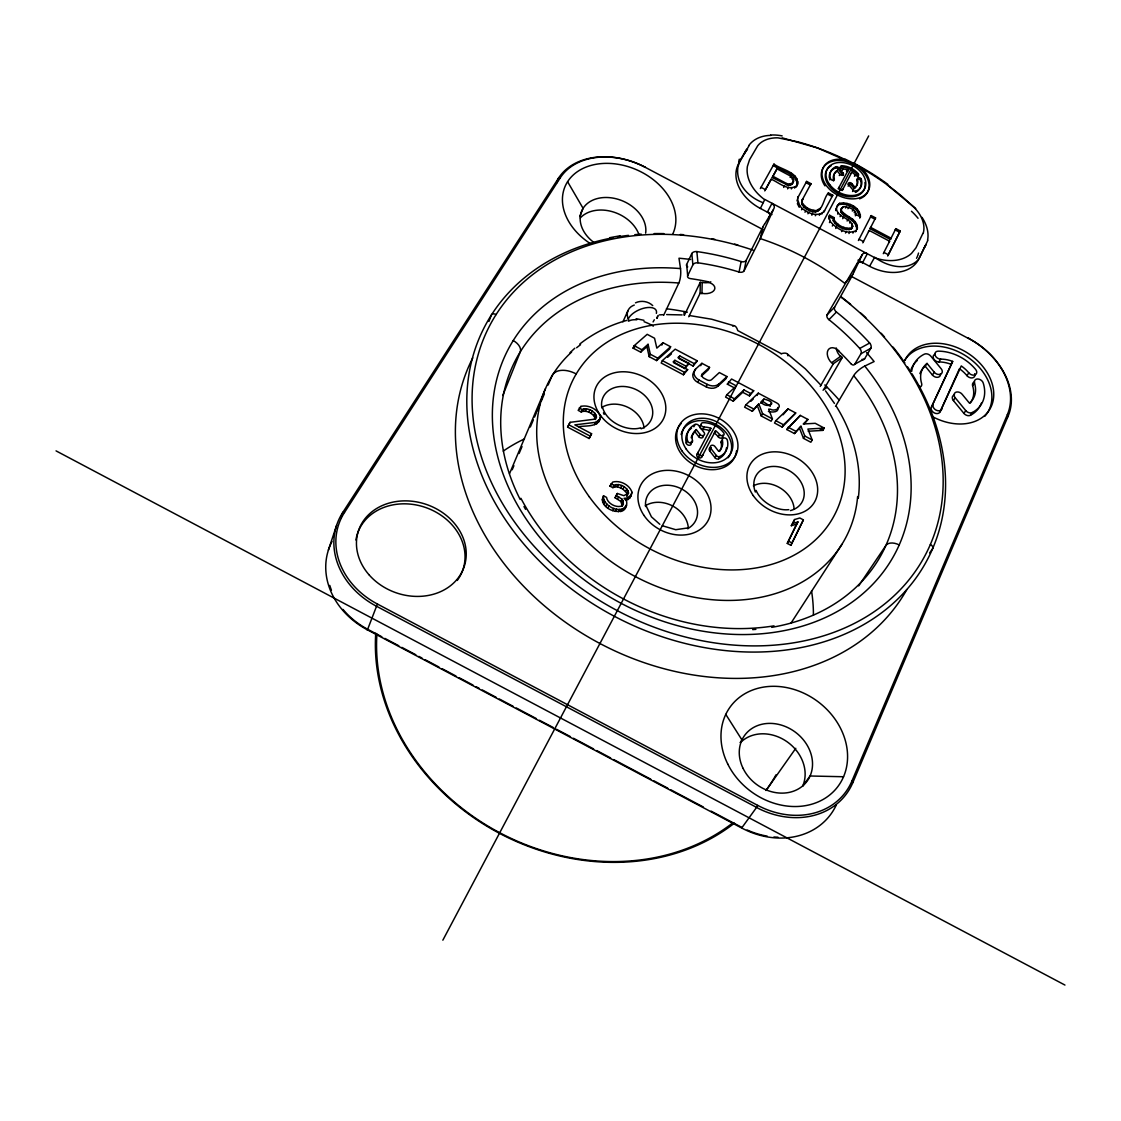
<?xml version="1.0" encoding="UTF-8"?>
<svg xmlns="http://www.w3.org/2000/svg" width="1121" height="1121" viewBox="0 0 1121 1121"><rect width="100%" height="100%" fill="white"/><g stroke="black" fill="none" stroke-linecap="round" stroke-linejoin="round"><path stroke-width="1.5" d="M700.121 293.282L700.261 282.31L702.18 282.702L701.942 293.646L700.121 293.282L688.742 316.781M684.062 314.903L684.118 311.526M859.709 218.119L860.41 216.857C860.241 207.175 848.219 201.668 839.643 203.321L837.191 206.194L839.643 203.321M843.482 206.614L841.437 208.73L841.381 210.608C845.977 217.124 857.243 218.413 857.411 228.053L856.724 229.315C856.556 219.674 845.29 218.399 840.708 211.869L841.282 208.996L843.482 206.614C848.401 206.74 855.183 209.081 856.038 214.545L855.351 215.807M833.926 219.478L833.996 217.572L829.61 215.26L828.937 216.521L833.323 218.847L833.253 220.739C836.406 226.554 844.716 231.108 851.301 229.006L851.988 227.745C845.402 229.847 837.093 225.293 833.926 219.478L833.253 220.739M793.514 181.434L793.598 179.57L790.781 176.179L776.979 168.865L772.229 177.538L788.511 185.511L792.057 184.208L793.514 181.434L792.869 182.723M773.994 164.114L773.364 165.418C780.917 171.261 797.073 172.928 797.227 185.035C800.352 172.55 780.917 169.593 773.994 164.114L760.346 188.58M858.28 498.327C862.413 466.322 853.319 433.631 836.406 406.489M367.366 630.058L377.399 604.023A76.424 63.939 19.2 0 1 344.483 512.493L560.262 177.819A67.19 49.772 23.5 0 1 645.178 167.281L762.77 229.469M627.298 498.116L624.061 498.327L626.541 500.919C629.708 519.962 596.302 510.041 603.518 495.79L606.545 497.388C607.372 503.623 616.704 508.472 622.337 505.753L623.304 501.129L622.029 499.167L616.242 495.468L617.335 493.478L623.935 495.692L628.531 493.016C627.662 487.103 619.409 482.829 614.014 485.337L612.879 487.663L609.866 486.066L612.697 482.086C620.207 479.984 629.61 484.861 632.02 492.315L629.848 497.92L626.135 500.428L627.298 498.116L631.543 494.613M626.457 505.361C620.782 515.057 602.425 505.879 603.518 495.79M968.53 338.01L968.418 338.318A67.19 49.772 32.3 0 1 1007.387 414.56A1.499 0.995 22.5 0 1 1008.143 416.087L852.801 782.682A78.092 65.34 36.6 0 1 756.535 807.47L741.962 827.62M836.14 208.184L835.818 210.566L837.863 204.919M828.601 218.917L829.61 215.26M801.655 202.733L802.664 199.062L801.655 202.733C802.622 207.903 808.157 210.454 812.725 211.799C823.01 213.551 823.122 198.249 828.419 192.924L832.763 195.236L832.09 196.511L827.746 194.199L828.419 192.924M770.295 406.278L762.672 401.402L760.697 403.266M763.009 226.806L760.262 238.591L744.078 270.848A4.064 2.606 10.3 0 1 739.047 272.025A218.455 171.513 27.9 0 0 697.935 262.818A4.078 2.48 -5.5 0 0 692.904 264.766L687.677 275.738A4.05 2.41 -3.5 0 0 690.424 278.611A216.549 170.953 27.9 0 1 707.743 281.679M739.033 272.067L741.149 261.571A4.05 2.62 10.3 0 0 746.18 260.352L762.35 228.025M744.078 270.848L746.194 260.352M630.38 496.939L632.02 492.315M625.308 507.673L625.784 505.361M797.003 200.911L798.292 196.75L797.634 198.025L806.644 181.406L811.001 183.704L810.343 184.993L805.985 182.681L806.644 181.406M578.604 426.667C586.493 425.42 599.427 427.577 600.534 416.774C597.997 409.277 588.511 404.513 580.916 406.391L578.156 410.356L581.126 411.925C586.423 409.599 594.494 413.677 595.377 419.478L596.47 417.096C595.587 411.281 587.502 407.203 582.205 409.543L581.126 411.925M598.936 421.37L600.534 416.774M658.167 315.435L656.962 318.322M968.474 337.996L968.32 338.206A68.661 50.865 32.3 0 1 1008.143 416.087L1006.14 418.96M328.397 550.089L336.538 525.553M341.05 517.51L342.69 512.591L558.58 178.057A1.499 0.995 33.3 0 1 560.262 177.819M922.905 233.364L915.941 247.881L911.527 253.388A40.636 29.146 29 0 1 874.478 257.676M488.924 321.475L491.348 315.057A4.316 2.662 32.3 0 1 496.099 314.553M556.689 182.961L558.58 178.057A68.661 50.865 23.5 0 1 645.332 167.295L645.178 167.281M502.783 395.489L520.284 351.854A10.818 6.614 31.8 0 0 513.222 340.574M579.907 216.185L583.088 208.324L567.59 181.7M867.318 253.752L867.15 253.654A4.134 3.391 47.4 0 0 862.287 254.649L854.202 271.576M509.537 473.637L545.465 388.693M512.199 469.755L513.908 465.705M519.107 453.459L522.022 446.564M530.317 427.003L533.33 419.913M534.549 417.04L536.37 412.752M536.973 411.309L540.042 404.078M541.275 401.178L544.372 393.877M548.127 385.021L551.91 376.081A21.523 13.172 30.5 0 1 576.236 373.938M377.399 604.023L757.67 805.368A76.424 63.939 36.6 0 0 851.876 781.141L1007.387 414.56M968.376 338.416L850.839 276.102M600.043 418.988L595.812 422.309L574.849 424.873L591.58 433.729L589.114 438.507L567.604 427.115L570.057 422.337L593.654 419.31L596.47 417.096M570.057 422.337L567.604 427.115M579.851 408.787L580.916 406.391M622.926 321.825L627.956 310.657M583.13 411.141L584.209 408.759M940.113 411.799L961.272 365.936A29.44 21.803 32.3 0 1 968.81 372.859A4.876 3.573 32.6 0 0 975.214 374.764A4.876 3.573 32.6 0 0 975.634 369.44A39.263 29.076 32.3 0 0 938.235 351.153A4.876 3.587 31.8 0 0 935.082 355.147A4.876 3.587 31.8 0 0 940.701 359.112A29.44 21.803 32.3 0 1 952.682 361.396L931.397 407.189A4.946 3.699 32.5 0 0 934.213 412.878A4.946 3.699 32.5 0 0 940.113 411.799L959.45 368.753A29.398 21.789 32.3 0 1 966.975 375.661A4.862 3.573 32.6 0 0 972.678 377.819A4.862 3.573 32.6 0 0 974.653 373.685M585.456 411.141L586.535 408.759M588.693 412.248L589.786 409.852M931.397 407.189L952.682 361.396M591.075 413.509L592.154 411.113M593.766 415.541L594.859 413.159M757.67 805.368L756.591 807.4L376.292 606.139A78.092 65.34 19.2 0 1 342.69 512.591A1.696 0.911 31.8 0 1 344.483 512.493M594.999 417.432L596.092 415.05M594.705 424.677L595.812 422.309M589.114 438.507L591.58 433.729M596.722 423.892L597.815 421.51M598.39 422.309L599.497 419.927M646.929 346.725L640.736 352.176L633.057 348.113L634.178 345.702L647.181 334.324L654.552 338.234L656.836 348.127L662.973 342.704L670.61 346.739L669.461 349.149L656.598 360.584L649.185 356.66L646.929 346.725L648.064 344.315L650.32 354.25L649.185 356.66M640.736 352.176L641.857 349.766L648.064 344.315M687.677 275.738L686.641 264.514L691.811 253.514A4.064 2.494 -5.5 0 1 696.856 251.58A233.49 183.354 27.9 0 1 741.149 261.571M663.632 315.337L678.836 283.024A10.313 3.027 -85.3 0 0 680.517 268.592L678.99 258.222A232.439 183.045 27.9 0 1 690.606 259.483M771.949 214.573L760.374 208.45A40.776 29.342 26.6 0 1 738.795 163.47L740.631 159.588M862.61 262.58L867.248 253.878M738.795 163.47L748.772 146.136A40.412 29.426 39.2 0 1 749.29 145.506M771.991 203.672A4.134 2.985 26.6 0 1 774.149 207.988L760.262 238.591A222.673 172.704 27.9 0 1 844.716 283.305L852.913 274.407M857.999 260.142L869.574 266.266A40.776 29.342 29.2 0 0 918.898 258.839L927.642 240.819A40.314 29.342 18.6 0 0 927.754 240.272M661.824 345.1L662.973 342.704M656.598 360.584L657.747 358.174L670.61 346.739M796.569 524.152L787.278 543.419L790.865 545.31L803.379 519.878L799.819 517.986L794.607 519.527L791.342 525.707L796.569 524.152L797.928 521.91L792.701 523.465L791.342 525.707M662.343 360.612L661.194 363.008L683.418 374.778L687.663 369.622L673.118 361.915L674.912 360.303L686.01 366.189L689.065 363.428L677.981 357.557L679.774 355.946L694.277 363.638L697.332 360.878L675.192 349.163L662.343 360.612L684.595 372.396L687.663 369.622M684.37 315.309L700.261 282.31M787.278 543.419L797.928 521.91M790.865 545.31L803.379 519.878M918.898 258.839L924.11 248.091A40.608 29.09 29.2 0 0 924.993 245.975M792.701 523.465L794.607 519.527M602.159 499.924L603.294 497.598M602.552 502.054L603.673 499.728M603.813 504.016L604.948 501.704M674.912 360.303L673.735 362.7L684.833 368.571L689.065 363.428M612.879 487.663L614.911 486.822L616.046 484.496M605.69 506.3L606.825 503.988M679.774 355.946L678.597 358.342L693.086 366.021L697.332 360.878M614.911 486.822L617.265 486.808L618.4 484.468M607.848 508.093L608.983 505.767M764.746 190.906L771.206 179.206C778.815 182.387 788.231 191.677 796.793 185.722L796.148 187.011L797.872 183.746M771.206 179.206L765.573 189.421M623.43 503.763L622.267 506.075L620.88 501.479L615.093 497.78L616.242 495.468M776.979 168.865L772.229 177.538M617.335 493.478L615.093 497.78M617.265 486.808L620.544 487.901L621.693 485.575M760.374 208.45L764.816 199.468L874.506 257.55L869.574 266.266M617.517 499.069L618.666 496.743M628.531 493.016L626.821 496.323L626.975 493.212L622.954 489.176L624.103 486.864M612.711 510.658L613.846 508.345M684.833 368.571L686.01 366.189M615.415 511.442L616.564 509.13M625.7 491.278L626.863 488.952M683.418 374.778L684.595 372.396M620.88 501.479L622.029 499.167M626.975 493.212L628.124 490.9M622.155 503.441L623.304 501.129M618.386 511.737L619.535 509.424M888.421 254.523L900.233 230.954L895.889 228.656L895.175 229.903L899.518 232.201M887.692 256.008L900.233 230.954M693.086 366.021L694.277 363.638M620.754 511.694L621.917 509.382M783.691 187.431L784.336 186.156M628.166 499.588L629.315 497.262M790.767 174.624L791.412 173.335M622.786 510.84L623.949 508.528M786.059 184.853L786.704 183.564L789.156 184.236L792.701 182.919L792.057 184.208M790.137 177.468L790.781 176.179M629.848 497.92L631.011 495.608M883.292 253.682L889.598 241.239L869.181 230.436L868.481 231.697M875.571 217.894L874.87 219.156L870.513 216.857L871.213 215.596L875.571 217.894L870.022 228.67L890.396 239.46L895.889 228.656M624.215 509.663L625.378 507.365M695.623 369.019L694.417 371.401A8.365 6.46 26.9 0 0 697.668 382.317L706.09 386.787A10.453 8.057 27.2 0 0 717.86 386.241L725.763 378.954L726.997 376.586L719.36 372.55L711.653 379.613A4.19 3.223 27.1 0 1 706.931 379.823L703.792 378.155A3.349 2.578 27 0 1 702.489 373.783L709.551 367.352L701.914 363.316L695.623 369.019A8.379 6.46 26.9 0 0 698.873 379.949L697.668 382.317M788.511 185.511L789.156 184.236M792.043 179.108L792.687 177.819M787.601 188.874L788.245 187.585M794.116 177.034L794.775 175.745M790.515 185.301L791.16 184.012M792.953 180.859L793.598 179.57M771.29 204.681L767.409 212.037M771.57 204.12L772.173 203.363M700.709 365.684L701.914 363.316M791.328 188.931L791.987 187.641M796.218 180.047L796.863 178.757M794.607 188.104L795.251 186.815M797.311 183.171L797.956 181.882M702.489 373.783L701.284 376.166L708.332 369.734L709.551 367.352M773.07 210.061L764.62 224.144M862.806 242.837L869.181 230.436M798.04 202.397L797.381 203.672L799.217 207.231L799.876 205.956L797.662 199.622M858.42 240.511L871.213 215.596M706.09 386.787L707.309 384.419A10.467 8.071 27.2 0 0 719.093 383.872L726.997 376.586M802.314 205.003L802.314 201.444M801.599 209.781L802.258 208.506L799.876 205.956M803.953 207.161L804.612 205.886L802.972 203.728M857.411 228.053L855.421 231.837L856.122 230.576C847 235.214 835.958 228.446 830.143 221.327L829.288 217.656M693.871 426.779L695.09 424.439A2.662 2.088 27.4 0 1 698.649 425.462L704.072 432.468A2.662 2.088 27.7 0 1 703.596 435.438A2.662 2.088 27.7 0 1 700.022 434.416L696.281 429.567L695.062 431.907A15.96 12.555 27.9 0 0 691.195 437.736M804.99 212.219L805.649 210.944L802.258 208.506M806.616 209.207L807.274 207.931L804.612 205.886M696.281 429.567A15.988 12.555 27.9 0 0 692.47 440.665L691.251 443.005A2.662 2.102 27.4 0 1 689.289 445.275A2.662 2.102 27.4 0 1 686.248 443.089L687.467 440.749A21.313 16.745 27.9 0 1 695.09 424.439M851.301 229.006L852.773 226.232C850.713 217.824 838.662 218.006 836.49 209.291M717.86 386.241L719.093 383.872M807.919 213.775L808.577 212.5C813.594 214.91 820.894 215.75 824.566 210.664L823.893 211.939L832.763 195.236M809.53 210.762L810.203 209.487L816.13 210.692L820.194 208.338L819.521 209.613M829.33 177.833A16.885 12.009 27.9 0 1 835.131 168.08L835.804 166.805A2.102 1.499 27.6 0 1 838.606 167.674L843.034 172.984A2.116 1.499 27.8 0 1 842.754 175.156A2.116 1.499 27.8 0 1 839.951 174.287L836.883 170.602L836.224 171.891M812.725 211.799L813.398 210.524M829.736 179.822L830.409 178.547A16.899 12.009 27.9 0 1 835.804 166.805M811.842 215.204L812.515 213.929M815.457 211.967L816.13 210.692M842.81 175.437A2.116 1.499 27.8 0 0 842.361 174.259L837.933 168.949L838.606 167.674M695.062 431.907L698.803 436.756L700.022 434.416M702.951 429.427L704.17 427.087A15.988 12.555 27.9 0 1 710.882 428.292L709.649 430.618A15.96 12.555 27.9 0 0 702.951 429.427A2.648 2.074 27.6 0 1 701.171 425.111M833.449 181.013A2.116 1.513 27.6 0 0 833.618 179.921L834.29 178.645A12.681 9.01 27.9 0 1 836.883 170.602M735.082 388.244L727.333 384.153L731.579 379.01L753.704 390.739L749.459 395.867L742.719 392.294L733.232 401.15L725.567 397.1L726.814 394.746L736.329 385.89L728.566 381.785M815.303 215.75L815.976 214.475M817.727 211.238L818.386 209.963M840.218 167.337A2.102 1.485 27.7 0 1 841.282 167.029L841.955 165.754A16.899 12.009 27.9 0 1 858.196 173.713A2.102 1.485 28.1 0 1 857.929 175.885A2.102 1.485 28.1 0 1 855.127 175.016A12.681 9.01 27.9 0 0 851.918 172.102L851.231 173.377M839.279 175.563L839.951 174.287M842.277 170.322L842.936 169.033A12.681 9.01 27.9 0 1 848.191 170.126L847.518 171.401A12.667 9.01 27.9 0 0 846.467 171.037M819.311 215.288L819.969 214.013M842.361 174.259L843.034 172.984M821.833 214.055L822.506 212.78M696.968 454.509L698.201 452.183A2.676 2.116 27.9 0 0 699.574 455.308A2.676 2.116 27.9 0 0 702.937 454.692L701.704 457.018A2.676 2.116 27.9 0 1 698.341 457.634A2.676 2.116 27.9 0 1 696.968 454.509L710.882 428.292M838.312 188.86A2.116 1.513 27.9 0 1 838.424 188.538L839.097 187.263A2.116 1.513 27.9 0 0 840.26 189.603A2.116 1.513 27.9 0 0 842.838 189.253L842.165 190.528L851.918 172.102M701.704 457.018L715.562 430.772A15.988 12.555 27.9 0 1 719.57 434.584A2.648 2.074 28.2 0 0 723.115 435.607A2.648 2.074 28.2 0 0 723.577 432.636A21.313 16.745 27.9 0 0 703.091 422.673A2.648 2.074 27.6 0 0 701.143 424.915A2.648 2.074 27.6 0 0 704.17 427.087M838.424 188.538L848.191 170.126M442.851 940.183L868.677 135.935M715.562 430.772L714.329 433.112A15.96 12.555 27.9 0 1 718.323 436.91A2.648 2.074 28.2 0 0 721.798 437.961A2.648 2.074 28.2 0 0 722.442 435.116M733.232 401.15L734.479 398.81L743.98 389.94L750.734 393.527L753.704 390.739M848.121 186.184L848.793 184.923A2.116 1.499 28 0 1 849.073 182.737A2.116 1.499 28 0 1 851.876 183.606L854.945 187.277L854.272 188.552L851.203 184.881A2.116 1.499 28 0 0 848.051 184.222M829.47 222.603L830.143 221.327M854.454 176.291L855.127 175.016M851.203 184.881L851.876 183.606M709.621 450.768L710.854 448.442A2.662 2.102 28.1 0 1 711.331 445.443A2.662 2.102 28.1 0 1 714.904 446.466L718.659 451.329A15.988 12.555 27.9 0 0 722.358 440.189A2.662 2.088 28.3 0 1 724.278 437.933A2.662 2.088 28.3 0 1 727.319 440.119A21.313 16.745 27.9 0 1 719.878 456.513L718.631 458.825A2.662 2.102 28.4 0 1 715.058 457.802L709.621 450.768A2.662 2.102 28.1 0 1 711.19 447.545M833.323 218.847L833.996 217.572M857.859 176.6A2.102 1.485 28.1 0 0 857.523 174.988L858.196 173.713M718.323 436.91L719.57 434.584M837.681 214.097L838.354 212.836M838.97 204.583L842.908 204.134L843.595 202.873M742.719 392.294L743.98 389.94M832.328 226.05L833.015 224.789M840.764 209.991L841.969 207.721M856.794 180.495L857.481 179.22A2.102 1.499 28.1 0 1 858.91 177.622A2.102 1.499 28.1 0 1 861.334 179.318A16.899 12.009 27.9 0 1 856.052 191.116L855.365 192.392A16.885 12.009 27.9 0 0 860.648 180.593L861.334 179.318M834.655 223.415L835.327 222.14M840.708 211.869L841.381 210.608M852.563 191.523L853.235 190.248L848.793 184.923M842.908 204.134L846.327 204.681L847.014 203.405M840.063 216.647L840.75 215.386M842.361 214.027L843.048 212.766M845.5 208.044L846.173 206.782M835.734 228.488L836.406 227.227M837.317 225.461L837.99 224.2M719.57 451.455A15.96 12.555 27.9 0 0 721.111 442.515L722.358 440.189M846.327 204.681L849.494 205.718L850.18 204.456M842.712 218.693L843.398 217.432M844.281 215.68L844.968 214.419M847.938 208.702L848.625 207.427M715.058 457.802L716.305 455.49L710.854 448.442M749.459 395.867L750.734 393.527M772.411 418.89L768.656 409.123A23.387 18.118 29.4 0 1 770.519 409.277C775.27 412.15 783.509 406.391 776.727 402.929L758.286 393.163L745.871 404.835L744.61 407.175L752.275 411.239L758.819 403.91L762.56 413.677L772.411 418.89L771.122 421.216L761.271 416.003L757.544 406.25M860.452 214.966L859.765 216.227L856.486 210.061L853.123 207.637L853.81 206.376M852.296 211.014L852.983 209.739M847.084 221.005L847.77 219.744M848.653 218.006L849.34 216.731M841.577 231.599L842.263 230.337M843.16 228.558L843.847 227.297M802.005 200.351L811.001 183.704M854.216 212.654L854.903 211.393M856.486 210.061L857.173 208.786M849.746 223.051L850.433 221.79M846.341 229.609L847.028 228.334M855.141 214.419L855.827 213.158M852.03 220.431L852.717 219.17M757.011 395.503L758.286 393.163M845.5 233.028L846.187 231.767M849.059 229.749L849.746 228.488M852.1 223.948L852.086 227.507L852.773 226.232M858.616 213.088L859.303 211.827M854.426 222.967L855.113 221.706M848.947 233.56L849.648 232.299M752.275 411.239L758.819 403.91M856.304 226.526L856.99 225.265M852.927 233.084L853.613 231.823M762.672 401.402L763.947 399.062C780.819 403.098 765.741 409.459 760.991 401.864L763.947 399.062M761.271 416.003L762.56 413.677M770.043 405.312L771.332 402.971M870.022 228.67L870.723 227.409L891.111 238.213L890.396 239.46M850.825 363.61A4.05 2.452 61.2 0 0 854.763 364.185L860.942 353.746A4.078 2.564 60.4 0 0 859.723 348.435A218.455 171.513 27.9 0 0 828.951 319.681A4.064 2.676 44.3 0 1 827.116 314.805L862.231 254.621M827.116 314.819L834.613 307.168L852.268 275.64M775.816 420.697L774.513 423.009L782.178 427.073L795.7 412.976L788.063 408.927L775.816 420.697L783.495 424.761L795.7 412.976M788.063 408.927L783.075 414.784M782.178 427.073L783.495 424.761M888.883 242.5L889.598 241.239M799.623 428.53L803.463 438.339L810.847 442.249L812.207 439.964L804.808 436.041L800.955 426.218L794.453 433.561L786.774 429.511L800.282 415.401L807.919 419.436L804.247 424.018M740.813 159.252L746.586 149.247M800.282 415.401L786.774 429.511M820.236 386.409L833.281 363.779L842.277 357.501L840.876 356.142L831.95 362.489L833.281 363.779M794.453 433.561L800.955 426.218M823.907 389.183L842.277 357.501M803.463 438.339L804.808 436.041M924.11 248.091L926.296 244.392M835.523 406.348L853.712 375.605A10.313 3.027 -38.9 0 1 864.697 366.105L874.128 361.551A232.439 183.045 27.9 0 0 866.561 352.639M854.777 364.213L864.641 358.762L870.835 348.295A4.064 2.564 60.4 0 0 869.644 342.998A233.49 183.354 27.9 0 0 836.434 312.03A4.05 2.69 44.3 0 1 834.613 307.168M808.199 431.249L822.898 430.38L824.257 428.096L815.219 423.304L803.239 423.99L807.919 419.436M919.893 373.629A29.398 21.789 32.3 0 1 925.259 366.245L927.039 363.414L934.255 372.214A4.89 3.615 32 0 0 940.715 374.134A4.89 3.615 32 0 0 941.192 368.781L930.752 356.086A4.876 3.601 31.6 0 0 924.321 354.166A39.263 29.076 32.3 0 0 911.639 371.485M935.292 354.138A4.862 3.587 31.8 0 0 933.513 358.524A4.862 3.587 31.8 0 0 938.908 361.943L940.701 359.112M940.463 373.868A4.89 3.615 32 0 1 937.801 377.287A4.89 3.615 32 0 1 932.462 375.045L934.255 372.214M791.076 623.01L841.871 544.4M966.975 375.661L968.81 372.859M953.382 400.547L955.204 397.759A4.918 3.643 32.7 0 1 955.667 392.336A4.918 3.643 32.7 0 1 962.126 394.242L969.399 403.098A29.44 21.803 32.3 0 0 974.485 383.018A4.89 3.601 32.9 0 1 977.568 378.968A4.89 3.601 32.9 0 1 983.201 382.948A39.263 29.076 32.3 0 1 972.243 412.528L970.38 415.302A4.918 3.657 33.1 0 1 963.92 413.397L953.382 400.547A4.918 3.643 32.7 0 1 954.517 394.872M970.282 403.07A29.398 21.789 32.3 0 0 972.636 385.806L974.485 383.018M740.238 742.522L741.962 739.93L725.777 714.371M963.92 413.397L965.77 410.622A4.932 3.657 33.1 0 0 972.243 412.528M858.672 585.877L885.912 545.437A10.818 6.614 24 0 1 899.21 544.946A219.366 172.732 27.9 0 0 864.781 366.063M929.659 552.905L932.616 548.701A4.316 2.662 23.5 0 0 930.36 544.47M766.61 789.66L795.798 748.296M367.436 630.058L367.884 629.399L381.799 636.77M828.951 319.681L836.434 312.03M609.866 486.066L611.562 484.412M570.014 352.709L574.779 348.225M750.804 401.346L753.284 399.006M727.333 384.153L729.337 382.303M667.612 357.291L671.465 353.858M633.057 348.113L635.663 345.843M579.823 343.993C593.724 333.035 609.908 325.062 626.961 320.34M823.038 390.192L827.172 387.277M860.942 353.746L870.835 348.295M859.695 348.477L869.616 343.04M635.495 302.838C641.1 300.106 648.246 301.269 652.73 305.599M687.495 527.991L675.739 529.701L662.287 525.735M640.75 427.816C627.956 431.823 607.05 422.967 602.58 407.596M609.768 237.68L620.137 235.788M774.051 625.854C675.094 641.843 567.422 586.591 520.887 498.27M824.257 428.096L807.905 429.049L812.207 439.964M659.4 314.875L663.029 314.693M788.792 509.663C776.433 511.162 760.697 501.802 756.086 490.409M666.673 314.581L682.072 314.917M843.553 776.741L810.077 775.998L802.678 786.115A38.436 32.411 36.8 0 0 786.984 741.696A38.436 32.411 36.8 0 0 740.463 742.578M689.457 315.533L711.653 319.219L733.807 325.693M782.192 137.855L817.503 147.944L852.717 163.442M644.015 320.326L636.574 318.756A21.383 11.476 29.8 0 0 636.083 318.742M849.494 205.718L853.123 207.637M856.038 214.545L860.41 216.857M772.859 176.235L786.704 183.564M807.274 207.931L810.203 209.487M760.977 187.291L765.377 189.617M805.649 210.944L808.577 212.5M859.106 239.249L863.506 241.576M884.007 252.435L888.407 254.761M819.885 428.797L822.898 430.38M634.178 345.702L641.857 349.766M650.32 354.25L657.747 358.174M698.873 379.949L707.309 384.419M726.814 394.746L734.479 398.81M745.871 404.835L753.55 408.899M788.105 427.199L795.784 431.263M579.221 407.96L582.205 409.543M568.669 424.719L590.207 436.125M788.638 541.191L792.225 543.096M620.544 487.901L622.954 489.176M611.001 483.74L614.014 485.337M56.05 450.88L1064.95 985.065M384.895 638.41L398.81 645.78M401.907 647.406L415.821 654.776M418.904 656.416L422 658.055M425.097 659.694L438.998 667.051M442.094 668.691L456.009 676.061M459.106 677.701L473.02 685.071M476.103 686.697L479.199 688.336M482.296 689.976L496.211 697.346M499.293 698.986L513.208 706.342M516.305 707.982L536.399 718.631M539.495 720.271L553.41 727.627M556.506 729.267L570.421 736.637M573.504 738.277L593.598 748.912M596.694 750.552L610.609 757.922M613.705 759.562L650.811 779.207M653.893 780.833L667.808 788.203M670.904 789.843L703.371 807.036M711.106 811.128L742.018 827.494M781.239 353.633L737.772 330.611A20.879 6.614 -85.8 0 0 732.573 326.029M659.807 524.292L651.441 516.837L646.257 506.146M887.314 184.867L915.703 208.534M787.517 354.138L805.326 368.823L820.852 385.106M955.204 397.759L965.77 410.622M925.259 366.245L932.462 375.045M825.518 390.865L834.444 403.406M777.834 407.469C779.361 412.332 772.327 412.472 769.216 411.603A23.359 18.118 29.4 0 0 768.417 411.519M634.276 305.066A15.442 11.799 24.8 0 0 628.264 318.91L628.951 320.494A20.921 8.73 80.9 0 0 628.377 321.181M696.856 251.566L697.935 262.818M691.811 253.514L692.876 264.766M355.918 540.014A55.714 46.648 19.2 0 1 428.348 508.514A55.714 46.648 19.2 0 1 457.242 580.44M590.627 243.789A58.867 43.607 23.5 0 1 568.319 180.607A58.867 43.607 23.5 0 1 640.918 171.807A58.867 43.607 23.5 0 1 672.852 233.827M594.424 242.879A34.078 25.377 23.4 0 1 583.284 208.016A34.078 25.377 23.4 0 1 622.029 200.687A34.078 25.377 23.4 0 1 645.64 233.182M580.3 217.922A33.854 25.335 23.4 0 1 611.884 211.547A33.854 25.335 23.4 0 1 638.76 233.995M911.962 373.741A250.151 196.273 27.9 0 1 819.059 643.272A250.151 196.273 27.9 0 1 490.185 493.744A250.151 196.273 27.9 0 1 612.879 237.764M617.517 236.937A250.151 196.273 27.9 0 1 628.489 235.354M634.836 234.667A250.151 196.273 27.9 0 1 641.226 234.149M654.132 233.602A250.151 196.273 27.9 0 1 663.898 233.616M680.293 234.443A250.151 196.273 27.9 0 1 683.6 234.723M711.639 238.731A250.151 196.273 27.9 0 1 714.946 239.39M734.647 244.126A250.151 196.273 27.9 0 1 737.912 245.051M841.282 296.953A250.151 196.273 27.9 0 1 850.615 304.337M860.9 313.179A250.151 196.273 27.9 0 1 865.874 317.747M881.19 333.259A250.151 196.273 27.9 0 1 884.525 336.973M893.087 347.104A250.151 196.273 27.9 0 1 904.857 362.882M907.59 366.917A250.151 196.273 27.9 0 1 909.369 369.636M906.847 589.534A246.031 195.04 27.9 0 1 599.048 643.034A246.031 195.04 27.9 0 1 472.768 357.907M853.712 375.605A207.133 163.414 27.9 0 1 771.71 627.34M755.876 629.343A207.133 163.414 27.9 0 1 752.653 629.596M525.581 509.368A207.133 163.414 27.9 0 1 523.969 506.552M520.186 499.476A207.133 163.414 27.9 0 1 678.836 283.01M503.245 451.09A191.116 158.033 27.9 0 1 524.46 438.914M811.548 590.921A191.116 158.033 27.9 0 1 813.412 615.317M666.435 308.765A226.106 181.098 27.9 0 1 687.355 312.17M824.818 384.951A226.106 181.098 27.9 0 1 839.391 400.337M899.21 544.946A218.707 172.2 27.9 0 1 661.67 620.81A218.707 172.2 27.9 0 1 492.567 407.119A218.707 172.2 27.9 0 1 680.517 268.592M736.539 450.824A31.934 25.11 27.9 0 1 695.384 465.649A31.934 25.11 27.9 0 1 681.19 423.472M681.12 434.514A26.61 20.921 27.9 0 1 715.1 423.962A26.61 20.921 27.9 0 1 728.132 457.732M703.259 435.579A2.662 2.088 27.7 0 1 698.803 436.756M691.251 443.005A15.96 12.555 27.9 0 1 691.04 441.926M692.47 440.665A2.676 2.102 27.4 0 1 690.508 442.949A2.676 2.102 27.4 0 1 687.467 440.749M726.492 447.755A21.285 16.731 27.9 0 1 718.631 458.825M686.248 443.089A21.285 16.731 27.9 0 1 691.573 428.124M719.878 456.513A2.676 2.102 28.4 0 1 716.305 455.49M721.111 442.515A2.648 2.074 28.3 0 1 722.428 440.343M753.368 485.855A26.273 20.809 30.5 0 1 779.249 487.425A26.273 20.809 30.5 0 1 794.13 508.934M755.344 492.035A26.54 20.879 30.5 0 1 769.468 466.784A26.54 20.879 30.5 0 1 801.949 483.978A26.54 20.879 30.5 0 1 790.417 510.601M645.346 505.753A26.82 21.719 27.9 0 1 672.726 506.019A26.82 21.719 27.9 0 1 688.336 528.509M645.626 506.538A27.1 21.803 27.9 0 1 681.722 489.022A27.1 21.803 27.9 0 1 687.523 528.72M601.893 408.03A26.54 20.879 25.3 0 1 619.507 386.591A26.54 20.879 25.3 0 1 650.292 402.901A26.54 20.879 25.3 0 1 641.142 428.811M604.191 414.42A26.54 20.879 25.3 0 1 603.42 412.85M602.075 407.245A26.273 20.809 25.3 0 1 628.222 407.469A26.273 20.809 25.3 0 1 644.085 427.984M857.621 496.561A167.716 132.53 27.9 0 1 638.97 578.45A167.716 132.53 27.9 0 1 571.598 352.078M576.614 347.762A167.716 132.53 27.9 0 1 580.566 344.693M644.029 321.699A33.644 20.458 34 0 1 653.347 326.127M657.523 316.458A33.616 1.836 -68.5 0 1 657.088 318.028M629.427 320.788A16.703 7.721 20.9 0 1 636.77 319.793M654.3 319.779A16.675 0.939 -58 0 1 653.081 321.909M628.264 318.91A15.428 7.525 -23.8 0 1 645.234 307.883A15.428 7.525 -23.8 0 1 656.374 313.376M781.141 353.774A20.879 6.614 -38.4 0 1 787.965 355.833M840.526 296.743A246.158 192.966 27.9 0 1 837.261 631.053A246.158 192.966 27.9 0 1 476.509 438.801A246.158 192.966 27.9 0 1 753.088 250.151M851.876 781.141A1.696 0.911 24 0 1 852.801 782.682M836.378 804.78A76.943 64.864 36.8 0 1 741.92 828.125L367.422 629.834A76.943 64.864 19 0 1 332.04 541.429M366.637 628.727A75.219 63.435 19 0 1 342.97 609.404M331.452 590.221A75.219 63.435 19 0 1 329.77 585.4M777.96 837.205A75.219 63.435 36.8 0 1 773.924 836.981M767.156 836.126A75.219 63.435 36.8 0 1 747.132 829.988M776.026 774.793A217.096 184.517 27.9 0 1 766.007 790.501M734.437 823.136A217.096 184.517 27.9 0 1 499.434 833.309A217.096 184.517 27.9 0 1 375.745 633.225M732.882 822.8A215.582 183.269 27.9 0 1 499.574 832.651A215.582 183.269 27.9 0 1 376.922 634.024M938.908 361.943A29.398 21.789 32.3 0 1 950.874 364.213M927.039 363.414A29.44 21.803 32.3 0 0 921.616 383.396A4.932 3.671 31.8 0 1 919.781 387.263M981.379 403.126A39.193 29.062 32.3 0 1 970.38 415.302M910.588 370.911A39.193 29.062 32.3 0 1 917.342 360.416M972.636 385.806A4.876 3.587 32.9 0 1 974.569 381.925M941.92 409.011A4.946 3.699 32.5 0 1 936.035 410.09A4.946 3.699 32.5 0 1 933.204 404.387M919.837 386.213A4.918 3.671 31.8 0 1 919.795 388.441M904.731 360.275A49.002 36.334 32.3 0 1 968.208 357.473A49.002 36.334 32.3 0 1 984.672 416.395M904.899 360.303A49.072 36.348 32.3 0 1 963.345 350.537A49.072 36.348 32.3 0 1 991.174 406.657A49.072 36.348 32.3 0 1 932.966 416.886M710.826 281.833A10.019 5.955 2.8 0 1 702.307 282.422M687.719 266.896A4.036 2.424 -3.6 0 1 686.641 264.514M864.627 358.734A4.036 2.466 61.2 0 1 862.077 359.295M840.652 356.534A10.019 6.684 54.9 0 1 836.252 347.972M831.698 362.924A10.061 6.698 55 0 1 828.069 350.074A10.061 6.698 55 0 1 838.746 350.691M838.592 350.957A216.549 170.953 27.9 0 1 850.825 363.596M707.519 282.142A10.061 5.913 2.9 0 1 714.497 289.68A10.061 5.913 2.9 0 1 702.082 293.352M767.437 211.981A4.12 3.349 19.4 0 1 769.693 214.391A4.036 3.377 -4.1 0 1 769.146 217.152M763.051 202.705A41.547 32.635 7.8 0 1 738.403 164.871M764.634 199.65A40.622 29.258 26.6 0 1 747.399 166.37L749.585 159.644L757.726 145.716A32.313 23.079 26.6 0 1 766.246 139.691A32.677 23.331 26.6 0 1 774.275 137.939A31.108 22.21 26.6 0 1 778.058 137.869L797.704 141.807A201.822 150.032 27.9 0 1 846.173 160.065A25.349 18.02 27.9 0 0 822.842 179.01A25.349 18.02 27.9 0 0 858.812 198.053A25.349 18.02 27.9 0 0 861.376 168.08A204.442 152.078 27.9 0 1 897.571 192.812A192.84 143.04 28 0 1 902.783 197.142L913.811 207.147A33.041 23.597 29.2 0 1 923.158 233.462M834.29 178.645A2.116 1.513 27.6 0 1 832.847 180.257A2.116 1.513 27.6 0 1 830.409 178.547M857.481 179.22A12.681 9.01 27.9 0 1 854.945 187.277M857.005 181.294A12.667 9.01 27.9 0 1 854.272 188.552M833.618 179.921A12.667 9.01 27.9 0 1 835.607 172.354M857.033 179.332A2.102 1.499 28.2 0 1 860.648 180.593M841.282 167.029A16.885 12.009 27.9 0 1 857.523 174.988M856.052 191.116A2.116 1.513 28.2 0 1 853.235 190.248M835.131 168.08A2.102 1.499 27.6 0 1 837.933 168.949M864.922 182.513A21.117 15.007 27.9 0 1 838.844 193.891A21.117 15.007 27.9 0 1 831.207 165.74M824.958 185.876A25.335 18.02 27.9 0 1 831.838 161.41A25.335 18.02 27.9 0 1 864.683 173.727A25.335 18.02 27.9 0 1 859.555 198.851M845.122 159.14A20.486 2.34 28.3 0 1 862.217 168.318M862.497 262.79A4.12 2.943 29.1 0 0 859.569 262.188A4.036 3.391 43.5 0 0 857.313 263.827M744.75 153.129A40.608 29.09 26.6 0 1 747.483 149.401M738.683 164.913A39.025 26.96 18.3 0 1 739.285 159.196M748.968 145.282A40.678 29.454 33 0 1 770.828 135.375M770.645 135.038A40.342 29.51 27.8 0 1 782.15 135.893M853.081 162.741A211.701 158.355 27.9 0 1 887.832 184.306M911.485 211.266A40.398 23.051 35.1 0 1 918.043 218.273M922.008 217.39A40.664 28.445 30.8 0 1 927.557 240.202M918.533 253.052A39.053 24.802 65.4 0 1 916.53 258.32M918.043 259.96A41.505 28.768 44.2 0 1 874.66 257.255M842.936 169.033A2.102 1.485 27.7 0 1 840.526 167.337A2.102 1.485 27.7 0 1 841.955 165.754M840.204 169.271A2.102 1.485 27.7 0 1 839.867 168.682M854.188 271.366A8.8 0.939 -68.4 0 1 853.011 274M762.728 227.087A8.8 1.121 -55.3 0 1 764.438 224.242M368.907 574.653A55.812 46.69 19.3 0 0 462.721 570.337A55.812 46.69 19.3 0 0 402.411 500.933A55.812 46.69 19.3 0 0 368.907 574.653M727.809 764.144A66.966 56.022 36.5 0 0 837.289 787.32A66.966 56.022 36.5 0 0 787.713 687.804A66.966 56.022 36.5 0 0 727.809 764.144M743.069 768.361A38.717 32.537 36.7 0 0 806.391 782.108A38.717 32.537 36.7 0 0 778.212 724.292A38.717 32.537 36.7 0 0 743.069 768.361M681.89 450.768A31.977 25.124 27.9 0 0 734.787 456.99A31.977 25.124 27.9 0 0 705.389 414.083A31.977 25.124 27.9 0 0 681.89 450.768M686.164 449.031A26.652 20.935 27.9 0 0 730.247 454.187A26.652 20.935 27.9 0 0 705.74 418.441A26.652 20.935 27.9 0 0 686.164 449.031M643.958 515.394A38.058 30.575 27.9 0 0 707.169 522.162A38.058 30.575 27.9 0 0 672.292 470.582A38.058 30.575 27.9 0 0 643.958 515.394M753.27 495.608A37.273 29.272 30.5 0 0 814.35 502.376A37.273 29.272 30.5 0 0 779.263 452.071A37.273 29.272 30.5 0 0 753.27 495.608M601.136 416.297A37.273 29.272 25.3 0 0 662.945 419.843A37.273 29.272 25.3 0 0 625.574 371.836A37.273 29.272 25.3 0 0 601.136 416.297M589.366 496.911A147.173 115.785 27.9 0 0 832.343 518.897A147.173 115.785 27.9 0 0 690.886 323.871A147.173 115.785 27.9 0 0 589.366 496.911M829.652 184.531A21.131 15.021 27.9 0 0 864.039 189.743A21.131 15.021 27.9 0 0 843.931 162.727A21.131 15.021 27.9 0 0 829.652 184.531"/></g></svg>
